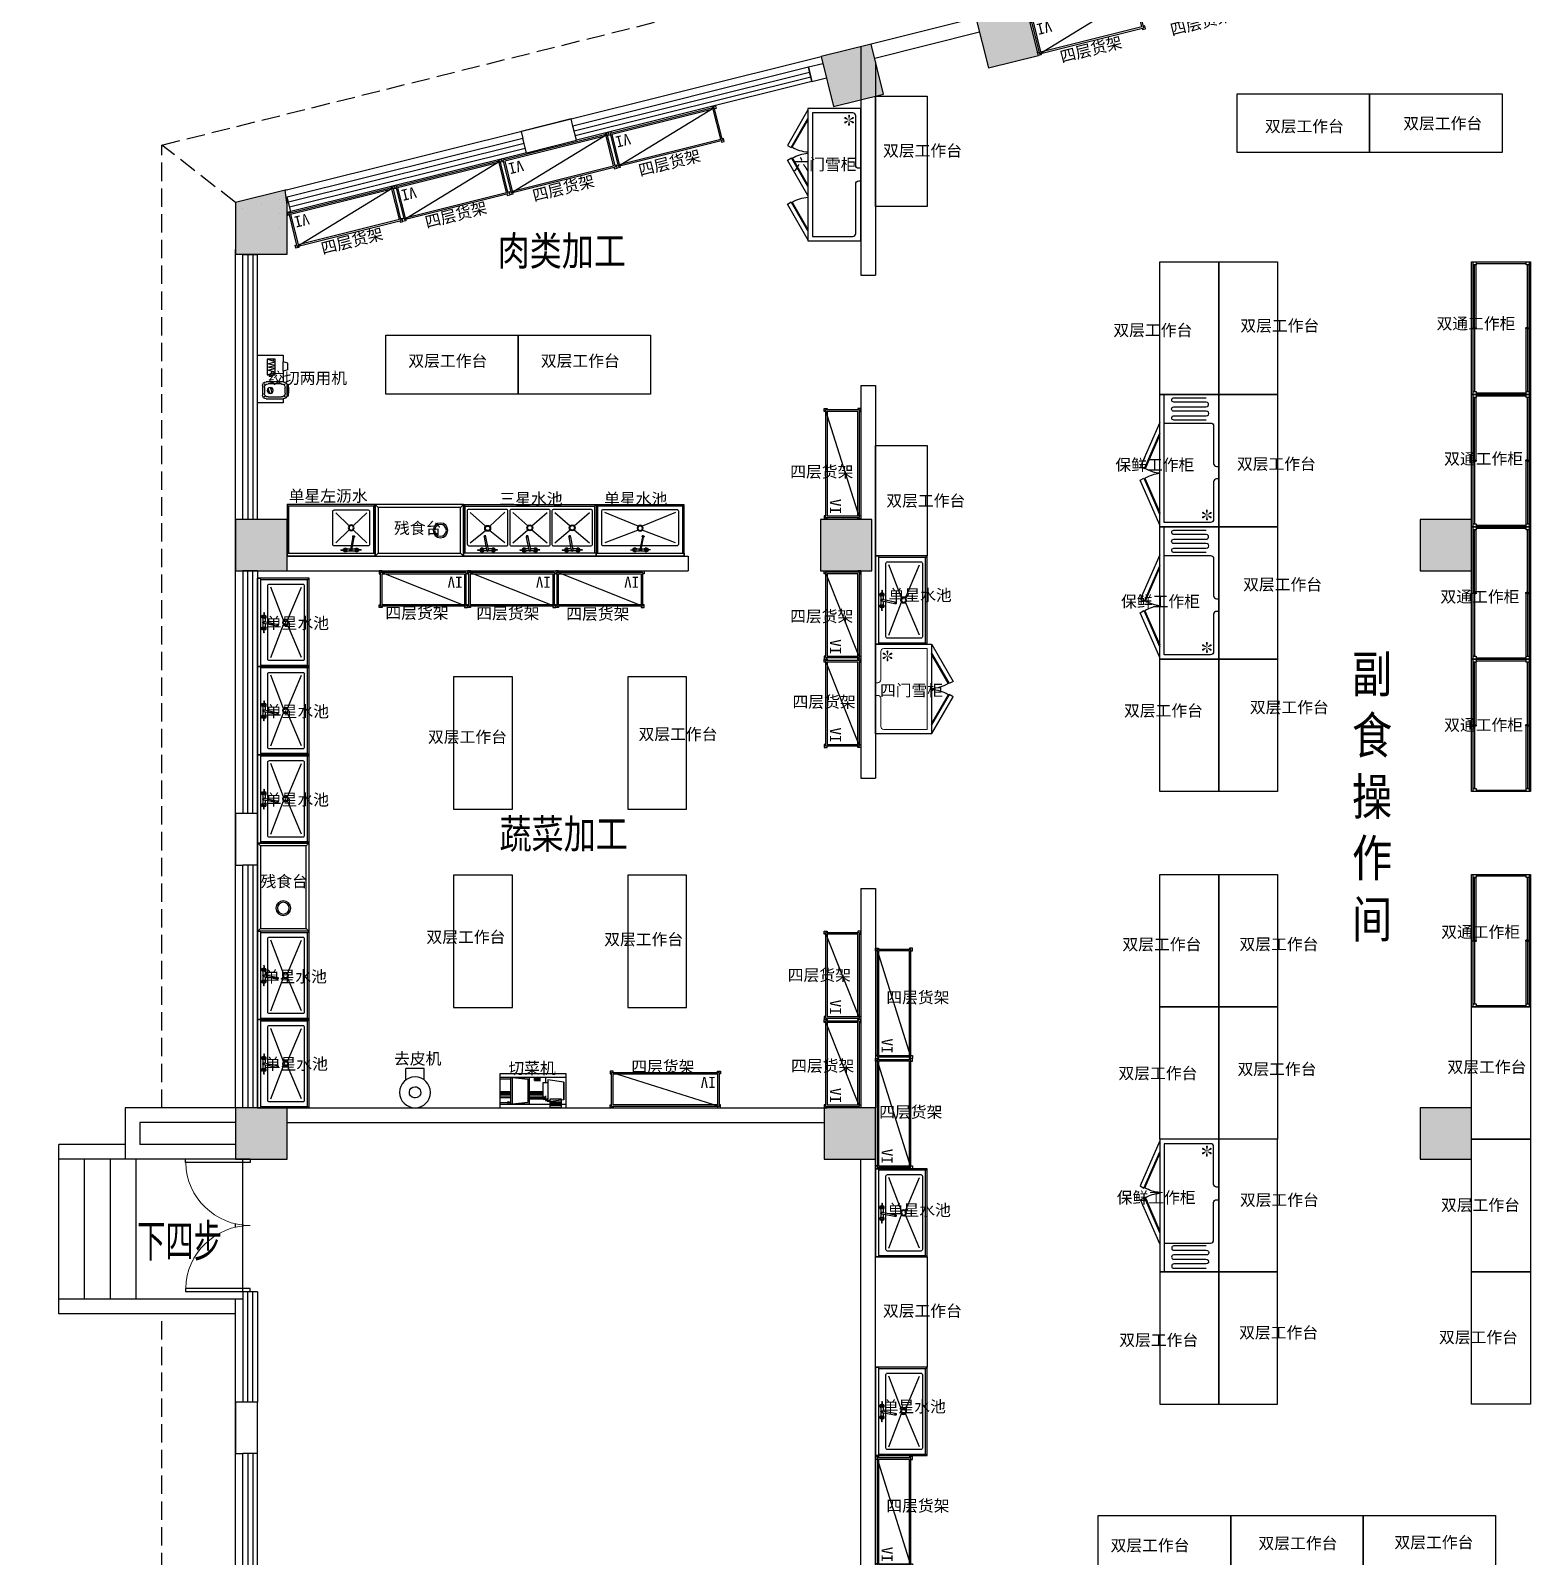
# Model space of a CAD drawing. Extents: x 1159254 to 1730927, y -477824 to -383968.
# Drawn here: x 1180883 to 1201268, y -459450 to -438705 of the extents above; entities that cross this region are included whole.
import ezdxf

# ---------------------------------------------------------------- set-up
doc = ezdxf.new("R2010")
doc.units = 0
doc.header["$LTSCALE"] = 1000
doc.linetypes.add('DASH', pattern=[0.35, 0.25, -0.1])
for name, color, linetype in [('COLUMN', 2, 'Continuous'), ('DIM_SYMB', 3, 'Continuous'), ('GROUND', 34, 'Continuous'), ('PUB_HATCH', 8, 'Continuous'), ('PUB_TEXT', 7, 'Continuous'), ('STAIR', 4, 'Continuous'), ('WALL', 6, 'Continuous'), ('WINDOW', 4, 'Continuous'), ('WS_厨房设备', 1, 'Continuous')]:
    doc.layers.add(name, color=color, linetype=linetype)
doc.styles.add('_TCH_DIM', font='TSSDENG', dxfattribs={"width": 0.8, "bigfont": 'TSSDCHN'})
doc.styles.get("Standard").update_dxf_attribs({"font": '', "width": 0.8})
doc.styles.add('WMF-宋体1', font='')
doc.styles.get('Standard').set_extended_font_data('SimSun')
doc.styles.get('WMF-宋体1').set_extended_font_data('SimSun')

# ---------------------------------------------------------------- blocks, each defined once
blk = doc.blocks.new('*U46')
at = {"linetype": 'Continuous'}
for p, q in [((0, 0), (0, 800)), ((0, 800), (1800, 800)), ((1800, 800), (1800, 0)), ((1800, 0), (0, 0))]:
    blk.add_line(p, q, dxfattribs=at)
at = {"color": 1, "linetype": 'Continuous'}
blk.add_line((0, 800), (1800, 800), dxfattribs=at)
at = {"color": 252}
for p, q in [((0, 780), (40, 780)), ((0, 780), (1800, 780)), ((40, 740), (0, 740)), ((20, 60), (20, 740)), ((40, 780), (40, 740)), ((40, 778), (910, 778)), ((40, 778), (40, 760)), ((910, 760), (40, 760)), ((890, 740), (890, 758)), ((890, 758), (1760, 758)), ((1760, 740), (890, 740)), ((910, 778), (910, 760)), ((1760, 740), (1760, 780)), ((1800, 740), (1760, 740)), ((1780, 60), (1780, 740)), ((0, 60), (40, 60)), ((40, 20), (0, 20)), ((1800, 20), (0, 20)), ((40, 60), (40, 20)), ((40, 40), (40, 58)), ((40, 58), (910, 58)), ((910, 40), (40, 40)), ((890, 20), (890, 38)), ((890, 38), (1760, 38)), ((1760, 20), (890, 20)), ((910, 58), (910, 40)), ((1760, 20), (1760, 60)), ((1760, 60), (1800, 60)), ((1760, 38), (1760, 20)), ((1800, 20), (1760, 20))]:
    blk.add_line(p, q, dxfattribs=at)
at = {"color": 2, "linetype": 'Continuous'}
for p, q in [((900, 800), (900, 730)), ((900, 0), (900, 70))]:
    blk.add_line(p, q, dxfattribs=at)
at = {"color": 18, "linetype": 'Continuous'}
for p, q in [((0, 20), (0, 60)), ((1800, 60), (1800, 20))]:
    blk.add_line(p, q, dxfattribs=at)
blk = doc.blocks.new('*U49')
at = {"linetype": 'Continuous'}
for p, q in [((0, 0), (0, 800)), ((0, 800), (1800, 800)), ((1800, 800), (1800, 0)), ((1800, 0), (0, 0))]:
    blk.add_line(p, q, dxfattribs=at)
blk = doc.blocks.new('snow')
at = {"lineweight": -3}
for points in [[(-59, 13, 1.234515), (-57, -14), (0, 0)], [(-18, 58, 1.234515), (-41, 43), (0, 0)], [(0, 0), (-41, -42, 1.234515), (-19, -57)], [(41, 44, 1.234515), (17, 57), (0, 0)], [(0, 0), (58, -13, 1.234515), (59, 14)], [(0, 0), (17, -57, 1.234515), (41, -44)]]:
    blk.add_hatch(color=5, dxfattribs=at).paths.add_polyline_path(points)
blk = doc.blocks.new('*U48')
at = {"color": 252}
for points in [[(22, 800), (632, 1068), (662, 1016), (171, 800)], [(1420, 800), (821, 1062), (791, 1010), (1271, 800)], [(169, 800), (654, 1011), (659, 1003), (194, 800)], [(1273, 800), (799, 1005), (794, 996), (1248, 800)]]:
    blk.add_lwpolyline(points, dxfattribs=at)
blk.add_lwpolyline([(0, 800), (1800, 800), (1800, 0), (0, 0)], close=True)
blk.add_lwpolyline([(1410, 740), (1410, 110, -0.414214), (1370, 70), (861, 70, 0.414214), (821, 30), (821, 0), (650, 0), (650, 30, 0.414214), (610, 70), (100, 70, -0.414214), (60, 110), (60, 740), (1800, 740)], format="xyb", dxfattribs=at)
at = {"color": 252, "linetype": 'Continuous', "ltscale": 10}
blk.add_lwpolyline([(1450, 169), (1450, 610, -1), (1509, 610), (1509, 171, 1.131084), (1572, 171), (1572, 612, -1), (1631, 612), (1631, 174, 1.048941), (1695, 169), (1695, 610, -1), (1754, 610), (1754, 171)], format="xyb", dxfattribs=at)
at = {"color": 252, "linetype": 'Continuous', "ltscale": 5}
for centre, radius, start, end in [((274, 771), 450, 3.7195, 31.183), ((1171, 770), 440, 148.817, 176.1107)]:
    blk.add_arc(centre, radius, start, end, dxfattribs=at)
at = {"color": 252}
blk.add_blockref('snow', (160, 161), dxfattribs=at)
blk = doc.blocks.new('水龙头')
at = {"color": 252}
for p, q in [((-136, -15), (-90, -14)), ((-136, -18), (-90, -19)), ((-52, -2), (-4, -2)), ((-52, -31), (-6, -31)), ((4, -2), (51, -2)), ((12, -31), (51, -31)), ((23, -194), (26, -209)), ((49, -204), (46, -189)), ((136, -15), (90, -14)), ((136, -18), (90, -19))]:
    blk.add_line(p, q, dxfattribs=at)
for points in [[(13, -7), (0, 0), (-14, -8), (-14, -25), (-7, -29)], [(11, -26), (13, -25), (13, -7)]]:
    blk.add_lwpolyline(points, dxfattribs=at)
blk.add_lwpolyline([(26, -194), (-9, -18, -1.00756), (9, -15), (43, -190)], format="xyb", dxfattribs=at)
for centre in [(-78, -16), (77, -16)]:
    blk.add_circle(centre, 10.9, dxfattribs=at)
for centre, radius, start, end in [((-78, -16), 27.5, 36.2116, 175.3449), ((77, -16), 27.5, 4.6931, 143.7884), ((-136, -16), 1, 91.3387, 171.564), ((-132, -16), 4.53, 171.564, 188.436), ((-136, -17), 1, 188.436, 268.6613), ((-78, -16), 27.5, 184.6551, 323.7884), ((-78, -16), 16, 189.0003, 170.9997), ((-77, -16), 12.9, 168.3562, 191.6438), ((-52, 3), 5, 216.2116, 270), ((-52, -36), 5, 90, 143.7884), ((51, 3), 5, 270, 323.7884), ((51, -36), 5, 36.2116, 90), ((77, -16), 27.5, 216.2116, 355.3069), ((77, -16), 16, 9.0664, 350.9336), ((77, -16), 12.9, 348.3562, 11.6438), ((136, -16), 1, 8.436, 88.6613), ((136, -17), 1, 271.3387, 351.564), ((132, -16), 4.53, 351.564, 8.436)]:
    blk.add_arc(centre, radius, start, end, dxfattribs=at)
for centre, start_param, end_param in [((34, -192), 5.611234, 10.096729), ((34, -190), 6.955136, 8.752827), ((37, -206), 0, 3.141593)]:
    blk.add_ellipse(centre, major_axis=(-11.3, -2.2), ratio=0.233596, start_param=start_param, end_param=end_param, dxfattribs=at)
blk = doc.blocks.new('CJT_20205')
at = {"color": 252, "linetype": 'Continuous', "ltscale": 2}
for p, q in [((20, 680), (0, 700)), ((1180, 680), (1200, 700))]:
    blk.add_line(p, q, dxfattribs=at)
at = {"color": 252}
for p, q in [((120, 595), (572, 408)), ((628, 408), (1080, 595)), ((120, 180), (572, 352)), ((628, 352), (1080, 180))]:
    blk.add_line(p, q, dxfattribs=at)
at = {"lineweight": -2}
for points in [[(0, 700), (1200, 700), (1200, 0), (0, 0)], [(0, 0), (1200, 0), (1200, 40), (0, 40)]]:
    blk.add_lwpolyline(points, close=True, dxfattribs=at)
at = {"color": 252, "linetype": 'Continuous', "ltscale": 2}
blk.add_lwpolyline([(20, 40), (20, 680), (1180, 680), (1180, 40)], dxfattribs=at)
at = {"color": 30}
blk.add_lwpolyline([(1100, 635), (100, 635, 0.414214), (80, 615), (80, 160, 0.414214), (100, 140), (1100, 140, 0.414214), (1120, 160), (1120, 615, 0.414214)], format="xyb", close=True, dxfattribs=at)
at = {"color": 252}
for radius in [40, 30]:
    blk.add_circle((600, 380), radius, dxfattribs=at)
at = {"color": 1, "rotation": 180}
blk.add_blockref('水龙头', (596, 70), dxfattribs=at)
blk = doc.blocks.new('*U45')
at = {"linetype": 'Continuous'}
for p, q in [((0, 0), (0, 700)), ((0, 700), (1500, 700)), ((1500, 700), (1500, 0)), ((1500, 0), (0, 0))]:
    blk.add_line(p, q, dxfattribs=at)
blk = doc.blocks.new('Custom_45')
at = {"color": 252, "lineweight": -3}
for points in [[(5, 760), (4, 762), (506, 1052), (536, 1000), (121, 760)], [(1215, 760), (1216, 762), (714, 1052), (684, 1000), (1099, 760)], [(121, 760), (528, 995), (533, 986), (141, 760)], [(1099, 760), (692, 995), (687, 986), (1079, 760)]]:
    blk.add_lwpolyline(points, dxfattribs=at)
blk.add_lwpolyline([(0, 760), (1220, 760), (1220, 0), (0, 0)], close=True)
at = {"color": 252, "lineweight": 20}
blk.add_lwpolyline([(1160, 700), (1160, 110, -0.414214), (1120, 70), (736, 70, 0.414214), (696, 30), (696, 0), (524, 0), (524, 30, 0.414214), (484, 70), (100, 70, -0.414214), (60, 110), (60, 700)], format="xyb", close=True, dxfattribs=at)
at = {"color": 252, "linetype": 'Continuous', "lineweight": -3, "ltscale": 5}
for centre, start, end in [((129, 742), 2.1551, 31.183), ((1091, 742), 148.817, 177.8449)]:
    blk.add_arc(centre, 472, start, end, dxfattribs=at)
at = {"color": 252, "lineweight": -3}
blk.add_blockref('snow', (160, 161), dxfattribs=at)
blk = doc.blocks.new('*U59')
for p, q in [((20, 20), (20, 480)), ((20, 480), (1480, 480)), ((1480, 480), (1480, 20)), ((1480, 20), (20, 20))]:
    blk.add_line(p, q)
at = {"color": 252, "linetype": 'Continuous', "ltscale": 3}
blk.add_line((20, 480), (1480, 20), dxfattribs=at)
at = {"color": 252}
for p, q in [((40, 40), (40, 460)), ((40, 40), (40, 460)), ((40, 460), (1460, 460)), ((1460, 460), (1460, 40)), ((1460, 40), (40, 40))]:
    blk.add_line(p, q, dxfattribs=at)
for points in [[(40, 480), (40, 500), (0, 500), (0, 460), (20, 460)], [(1460, 480), (1460, 500), (1500, 500), (1500, 460), (1480, 460)], [(40, 20), (40, 0), (0, 0), (0, 40), (20, 40)], [(1460, 20), (1460, 0), (1500, 0), (1500, 40), (1480, 40)]]:
    blk.add_lwpolyline(points, dxfattribs=at)
blk.add_text('IV', height=150).set_placement((66, 80))
blk = doc.blocks.new('Custom_39')
at = {"color": 252, "linetype": 'Continuous', "ltscale": 2}
for p, q in [((20, 680), (0, 700)), ((1180, 680), (1200, 700))]:
    blk.add_line(p, q, dxfattribs=at)
at = {"color": 252}
for p, q in [((120, 595), (572, 408)), ((628, 408), (1080, 595)), ((120, 180), (572, 352)), ((628, 352), (1080, 180))]:
    blk.add_line(p, q, dxfattribs=at)
at = {"lineweight": -2}
for points in [[(0, 700), (1200, 700), (1200, 0), (0, 0)], [(0, 0), (1200, 0), (1200, 40), (0, 40)]]:
    blk.add_lwpolyline(points, close=True, dxfattribs=at)
at = {"color": 252, "linetype": 'Continuous', "ltscale": 2}
blk.add_lwpolyline([(20, 40), (20, 680), (1180, 680), (1180, 40)], dxfattribs=at)
at = {"color": 30}
blk.add_lwpolyline([(1100, 635), (100, 635, 0.414214), (80, 615), (80, 160, 0.414214), (100, 140), (1100, 140, 0.414214), (1120, 160), (1120, 615, 0.414214)], format="xyb", close=True, dxfattribs=at)
at = {"color": 252}
for radius in [40, 30]:
    blk.add_circle((600, 380), radius, dxfattribs=at)
at = {"color": 1, "rotation": 180}
blk.add_blockref('水龙头', (596, 70), dxfattribs=at)
blk = doc.blocks.new('*U83')
at = {"color": 252}
for p, q in [((40, 660), (0, 700)), ((40, 660), (1160, 660)), ((40, 40), (40, 660)), ((40, 660), (40, 660)), ((1200, 700), (1160, 660)), ((1160, 660), (1160, 40)), ((40, 40), (0, 0)), ((1160, 40), (40, 40)), ((1160, 40), (1200, 0))]:
    blk.add_line(p, q, dxfattribs=at)
for p, q in [((0, 700), (1200, 700)), ((0, 0), (0, 700)), ((1200, 0), (1200, 700)), ((1200, 0), (0, 0))]:
    blk.add_line(p, q)
blk.add_circle((886, 350), 100)
blk.add_circle((886, 350), 80, dxfattribs=at)
blk = doc.blocks.new('*U84')
at = {"color": 252, "linetype": 'Continuous', "ltscale": 2}
for p, q in [((20, 680), (0, 700)), ((1180, 680), (1200, 700))]:
    blk.add_line(p, q, dxfattribs=at)
at = {"color": 252}
for p, q in [((117, 588), (299, 413)), ((355, 413), (537, 588)), ((117, 180), (299, 357)), ((355, 357), (537, 180))]:
    blk.add_line(p, q, dxfattribs=at)
for points in [[(0, 700), (1200, 700), (1200, 0), (0, 0)], [(0, 0), (1200, 0), (1200, 40), (0, 40)]]:
    blk.add_lwpolyline(points, close=True)
at = {"color": 252, "linetype": 'Continuous', "ltscale": 2}
blk.add_lwpolyline([(20, 40), (20, 680), (1180, 680), (1180, 40)], dxfattribs=at)
at = {"color": 30}
blk.add_lwpolyline([(557, 628), (97, 628, 0.414214), (77, 608), (77, 160, 0.414214), (97, 140), (557, 140, 0.414214), (577, 160), (577, 608, 0.414214)], format="xyb", close=True, dxfattribs=at)
at = {"color": 252}
for radius in [40, 30]:
    blk.add_circle((327, 385), radius, dxfattribs=at)
at = {"color": 1, "rotation": 180}
blk.add_blockref('水龙头', (330, 68), dxfattribs=at)
blk = doc.blocks.new('*U91')
at = {"color": 252, "linetype": 'Continuous', "ltscale": 2}
for p, q in [((20, 680), (0, 700)), ((1780, 680), (1800, 700))]:
    blk.add_line(p, q, dxfattribs=at)
at = {"color": 252}
for p, q in [((90, 593), (298, 406)), ((355, 406), (562, 598)), ((667, 593), (872, 413)), ((928, 413), (1136, 593)), ((1241, 593), (1449, 413)), ((1505, 413), (1710, 593)), ((90, 179), (298, 350)), ((355, 350), (562, 184)), ((667, 179), (872, 357)), ((928, 357), (1136, 179)), ((1241, 179), (1449, 357)), ((1505, 357), (1710, 179))]:
    blk.add_line(p, q, dxfattribs=at)
for points in [[(0, 700), (1800, 700), (1800, 0), (0, 0)], [(0, 0), (1800, 0), (1800, 40), (0, 40)]]:
    blk.add_lwpolyline(points, close=True)
at = {"color": 252, "ltscale": 2}
blk.add_lwpolyline([(20, 40), (20, 680), (1780, 680), (1780, 40)], dxfattribs=at)
at = {"color": 30}
for points in [[(582, 635), (70, 635, 0.414214), (49, 614), (49, 177, 0.352322), (70, 139), (582, 139, 0.414214), (603, 160), (603, 614, 0.414214)], [(1157, 635), (648, 635, 0.414214), (627, 614), (627, 160, 0.414214), (648, 139), (1157, 139, 0.414214), (1178, 160), (1178, 614, 0.414214)], [(1735, 635), (1227, 635, 0.414214), (1200, 614), (1200, 160, 0.414214), (1221, 139), (1730, 139, 0.236565), (1754, 156), (1754, 610, 0.295226)]]:
    blk.add_lwpolyline(points, format="xyb", close=True, dxfattribs=at)
at = {"color": 252}
for centre, radius in [((327, 378), 40), ((900, 385), 40), ((900, 385), 30), ((1477, 385), 40), ((1477, 385), 30), ((327, 378), 30)]:
    blk.add_circle(centre, radius, dxfattribs=at)
at = {"color": 1, "rotation": 180}
for p in [(326, 68), (900, 68), (1477, 68)]:
    blk.add_blockref('水龙头', p, dxfattribs=at)
blk = doc.blocks.new('*U92')
at = {"color": 252, "lineweight": -3}
for points in [[(18, 720), (502, 999), (532, 947), (138, 720)], [(138, 720), (523, 943), (528, 934), (158, 720)], [(1183, 720), (703, 997), (673, 945), (1063, 720)], [(1063, 720), (681, 940), (676, 931), (1043, 720)], [(1800, 712), (1301, 1000), (1271, 948), (1666, 720)], [(1666, 720), (1279, 943), (1274, 935), (1646, 720)]]:
    blk.add_lwpolyline(points, dxfattribs=at)
blk.add_lwpolyline([(0, 720), (1800, 720), (1800, 0), (0, 0)], close=True)
at = {"color": 252}
blk.add_lwpolyline([(1740, 660), (1740, 110, -0.414214), (1700, 70), (1026, 70, 0.414214), (986, 30), (986, 0), (814, 0), (814, 30, 0.414214), (774, 70), (100, 70, -0.414214), (60, 110), (60, 660)], format="xyb", close=True, dxfattribs=at)
at = {"color": 252, "linetype": 'Continuous', "lineweight": -3, "ltscale": 5}
for centre, radius, start, end in [((128, 692), 468, 3.4332, 31.183), ((1073, 692), 464, 148.817, 176.5082), ((1675, 692), 469, 148.817, 176.5855)]:
    blk.add_arc(centre, radius, start, end, dxfattribs=at)
at = {"color": 252}
blk.add_blockref('snow', (160, 161), dxfattribs=at)
blk = doc.blocks.new('*U60')
for p, q in [((20, 20), (20, 480)), ((20, 480), (1180, 480)), ((1180, 480), (1180, 20)), ((1180, 20), (20, 20))]:
    blk.add_line(p, q)
at = {"color": 252, "linetype": 'Continuous', "ltscale": 3}
blk.add_line((20, 480), (1180, 20), dxfattribs=at)
at = {"color": 252}
for p, q in [((40, 40), (40, 460)), ((40, 40), (40, 460)), ((40, 460), (1160, 460)), ((1160, 460), (1160, 40)), ((1160, 40), (40, 40))]:
    blk.add_line(p, q, dxfattribs=at)
for points in [[(40, 480), (40, 500), (0, 500), (0, 460), (20, 460)], [(1160, 480), (1160, 500), (1200, 500), (1200, 460), (1180, 460)], [(40, 20), (40, 0), (0, 0), (0, 40), (20, 40)], [(1160, 20), (1160, 0), (1200, 0), (1200, 40), (1180, 40)]]:
    blk.add_lwpolyline(points, dxfattribs=at)
blk.add_text('IV', height=150).set_placement((66, 80))
blk = doc.blocks.new('CJT_4225')
h = blk.add_hatch()
h.set_pattern_fill('NET', color=252, style=0)
h.paths.add_polyline_path([(835, 30), (835, 70), (685, 70), (685, 30)])
h.paths.add_polyline_path([(550, 370), (550, 420), (470, 420), (470, 370)])
at = {"color": 252}
for p, q in [((150, 215), (0, 215)), ((589, 215), (400, 215)), ((150, 205), (0, 205)), ((150, 200), (0, 200)), ((150, 190), (0, 190)), ((150, 180), (0, 180)), ((150, 170), (0, 170)), ((150, 145), (0, 145)), ((150, 135), (0, 135)), ((380, 120), (400, 100)), ((589, 205), (400, 205)), ((589, 200), (400, 200)), ((589, 190), (400, 190)), ((589, 180), (400, 180)), ((589, 170), (400, 170)), ((620, 145), (400, 145)), ((620, 135), (400, 135)), ((650, 130), (620, 100)), ((685, 80), (835, 80))]:
    blk.add_line(p, q, dxfattribs=at)
blk.add_lwpolyline([(835, 0), (900, 0), (900, 460), (0, 460), (0, 0), (685, 0)])
for points in [[(470, 410), (0, 410), (0, 50), (685, 50)], [(150, 390), (0, 390), (0, 70), (150, 70)], [(835, 50), (900, 50), (900, 410), (550, 410)], [(835, 50), (900, 50), (900, 410), (620, 410), (620, 346)], [(870, 110), (870, 110), (870, 350), (650, 380), (650, 346)], [(870, 350), (870, 350), (870, 110), (650, 80), (650, 114)], [(400, 120), (620, 120)], [(620, 164), (620, 100), (685, 100)]]:
    blk.add_lwpolyline(points, dxfattribs=at)
for points in [[(150, 410), (400, 410), (400, 50), (150, 50)], [(170, 410), (380, 390), (380, 70), (170, 50)], [(589, 346), (651, 346), (651, 114), (589, 114)], [(685, 120), (835, 120), (835, 0), (685, 0)]]:
    blk.add_lwpolyline(points, close=True, dxfattribs=at)
blk.add_circle((118, 72), 12.4, dxfattribs=at)
blk = doc.blocks.new('CJT_2493')
for p, q in [((87, 528), (333, 528)), ((87, 374), (87, 528)), ((333, 374), (333, 528))]:
    blk.add_line(p, q)
blk.add_circle((210, 204), 210)
at = {"color": 252}
for radius, start, end in [(77, 90, 279.6492), (77.1, 279.6492, 90)]:
    blk.add_arc((210, 204), radius, start, end, dxfattribs=at)
blk = doc.blocks.new('*U100')
at = {"linetype": 'Continuous'}
for p, q in [((0, 0), (0, 700)), ((0, 700), (1500, 700)), ((1500, 700), (1500, 0)), ((1500, 0), (0, 0))]:
    blk.add_line(p, q, dxfattribs=at)
blk = doc.blocks.new('CJT_4222')
for p, q in [((0, 350), (0, 0)), ((54, 350), (0, 350)), ((0, 350), (0, 0)), ((430, 350), (285, 350)), ((450, 410), (430, 350)), ((430, 350), (559, 350)), ((450, 410), (539, 410)), ((539, 410), (559, 350)), ((650, 350), (559, 350)), ((650, 0), (650, 350)), ((0, 0), (340, 0)), ((0, 0), (650, 0))]:
    blk.add_line(p, q)
at = {"color": 252}
for p, q in [((54, 116), (54, 350)), ((80, 142), (80, 324)), ((104, 400), (235, 400)), ((115, 400), (115, 410)), ((130, 374), (208, 374)), ((232, 410), (232, 400)), ((258, 324), (258, 142)), ((285, 350), (285, 116)), ((382, 131), (417, 241)), ((382, 216), (409, 216)), ((417, 241), (445, 131)), ((445, 131), (466, 241)), ((466, 241), (487, 131)), ((487, 131), (509, 241)), ((509, 241), (531, 131)), ((531, 131), (560, 241)), ((560, 241), (593, 131)), ((567, 216), (593, 216)), ((235, 66), (104, 66)), ((208, 92), (130, 92)), ((131, 168), (196, 145)), ((137, 197), (207, 174)), ((382, 156), (390, 156)), ((585, 156), (593, 156))]:
    blk.add_line(p, q, dxfattribs=at)
blk.add_lwpolyline([(382, 241), (593, 241), (593, 131), (382, 131)], close=True, dxfattribs=at)
for radius in [40.9, 37.9]:
    blk.add_circle((169, 172), radius, dxfattribs=at)
for centre, radius, start, end in [((104, 350), 50, 90, 180), ((90, 364), 10, 90, 180), ((130, 324), 50, 90, 180), ((208, 324), 50, 0, 90), ((235, 350), 50, 0, 90), ((248, 364), 10, 0, 90), ((104, 116), 50, 180, 270), ((130, 142), 50, 180, 270), ((90, 102), 10, 180, 270), ((208, 142), 50, 270, 0), ((235, 116), 50, 270, 0), ((248, 102), 10, 270, 0)]:
    blk.add_arc(centre, radius, start, end, dxfattribs=at)
blk.add_ellipse((173, 416), major_axis=(-81.9, 0), ratio=0.107055, dxfattribs=at)
blk = doc.blocks.new('_FZH')
blk.add_lwpolyline([(-0.5, -0.5), (0.5, -0.5), (0.5, 0.5), (-0.5, 0.5)], close=True)
at = {"layer": 'PUB_HATCH'}
blk.add_solid([(-0.5, -0.5), (0.5, -0.5), (-0.5, 0.5), (0.5, 0.5)], dxfattribs=at)
blk = doc.blocks.new('$DorLib2D$00000002')
for p, q in [((-0.5, 0), (-0.5, 0.4875)), ((-0.475, 0.4875), (-0.5, 0.4875)), ((-0.475, 0), (-0.475, 0.4875)), ((0.475, 0), (0.475, 0.4875)), ((0.475, 0.4875), (0.5, 0.4875)), ((0.5, 0), (0.5, 0.4875)), ((-0.5, 0), (-0.475, 0)), ((0.5, 0), (0.475, 0))]:
    blk.add_line(p, q)
at = {"lineweight": 13}
for centre, start, end in [((-0.4875, 0), 0, 88.53072), ((0.4875, 0), 91.46928, 180)]:
    blk.add_arc(centre, 0.4875, start, end, dxfattribs=at)
blk = doc.blocks.new('$TCHSYS$WIN2D')
for p, q in [((-0.5, 0.5), (0.5, 0.5)), ((-0.5, 0.5), (-0.5, -0.5)), ((0.5, 0.5), (0.5, -0.5)), ((0.5, 0.1667), (-0.5, 0.1667)), ((0.5, -0.1667), (-0.5, -0.1667)), ((-0.5, -0.5), (0.5, -0.5))]:
    blk.add_line(p, q)

msp = doc.modelspace()

# ---------------------------------------------------------------- hatches: boundary and pattern name
at = {"layer": 'PUB_HATCH'}
msp.add_hatch(color=256, dxfattribs=at).paths.add_polyline_path([(1183668.5, -441743.3), (1184368.5, -441743.3), (1184368.5, -441074.9), (1184345.7, -440874.4), (1183668.5, -441043.3)])

# ---------------------------------------------------------------- linework, layer by layer
for p, q in [((1184345.7, -440874.4), (1191628.8, -439058.5)), ((1184345.7, -440874.4), (1191628.8, -439058.5)), ((1183668.5, -453350.6), (1183668.5, -441681.8)), ((1183668.5, -454973.7), (1183668.5, -454927.5)), ((1183668.5, -469500.6), (1183668.5, -455950.6))]:
    msp.add_line(p, q)
at = {"layer": 'COLUMN'}
for p, q in [((1188228.9, -439906.2), (1187549.7, -440075.6)), ((1188253.1, -440003.3), (1188228.9, -439906.2)), ((1187549.7, -440075.6), (1187573.9, -440172.6)), ((1187622.2, -440366.7), (1188301.5, -440197.3)), ((1184345.7, -440874.4), (1183668.5, -441043.3)), ((1183668.5, -441043.3), (1183668.5, -441743.3)), ((1184368.5, -441074.9), (1184345.7, -440874.4)), ((1184368.5, -441743.3), (1184368.5, -441074.9)), ((1183668.5, -441743.3), (1184368.5, -441743.3)), ((1183768.5, -449350.6), (1183668.5, -449350.6)), ((1183668.5, -449350.6), (1183668.5, -450050.6)), ((1183968.5, -450050.6), (1183968.5, -449350.6)), ((1183668.5, -450050.6), (1183768.5, -450050.6)), ((1183768.5, -457350.6), (1183668.5, -457350.6)), ((1183668.5, -457350.6), (1183668.5, -458050.6)), ((1183968.5, -458050.6), (1183968.5, -457350.6)), ((1183668.5, -458050.6), (1183768.5, -458050.6))]:
    msp.add_line(p, q, dxfattribs=at)
at = {"layer": 'DIM_SYMB'}
msp.add_lwpolyline([(1182173.1, -455168.6, 0, 0, 0), (1181392.8, -455168.6, 120, 0, 0), (1180942.8, -455168.6, 0, 0, 0)], format="xyseb", dxfattribs=at)
at = {"layer": 'GROUND', "linetype": 'DASH'}
msp.add_line((1183668.5, -441043.3), (1182668.5, -440262), dxfattribs=at)
for points in [[(1182668.5, -453350.6), (1182668.5, -440262), (1192668.5, -437768.7), (1192668.5, -429400.6)], [(1199768.5, -471200.6), (1182668.5, -471200.6), (1182668.5, -456150.6)]]:
    msp.add_lwpolyline(points, dxfattribs=at)
at = {"layer": 'STAIR'}
for p, q in [((1181268.5, -456150.6), (1181268.5, -453850.6)), ((1182168.5, -453850.6), (1181268.5, -453850.6)), ((1182168.5, -454050.6), (1181268.5, -454050.6)), ((1181618.5, -455950.6), (1181618.5, -454050.6)), ((1181968.5, -455950.6), (1181968.5, -454050.6)), ((1182318.5, -455950.6), (1182318.5, -454050.6)), ((1183768.5, -455950.6), (1181268.5, -455950.6)), ((1183668.5, -456150.6), (1181268.5, -456150.6))]:
    msp.add_line(p, q, dxfattribs=at)
at = {"layer": 'WALL'}
for p, q in [((1193668.5, -438550), (1192308, -438889.2)), ((1193780.2, -438728.2), (1192356.4, -439083.2)), ((1192168.5, -438924), (1192168.5, -442030.1)), ((1191653, -439155.6), (1191455, -439204.9)), ((1192368.5, -439131.6), (1192368.5, -442030.1)), ((1191455, -439204.9), (1191503.4, -439399)), ((1191503.4, -439399), (1191701.4, -439349.6)), ((1184268.5, -440996.7), (1184268.5, -440996.7)), ((1184268.5, -440996.7), (1184268.5, -440996.7)), ((1184368.5, -440868.7), (1184345.7, -440874.4)), ((1184371.9, -440970.9), (1184357.1, -440974.6)), ((1184359.6, -440996.7), (1184368.5, -440996.7)), ((1184368.5, -441074.9), (1184368.5, -440996.7)), ((1184420.3, -441165), (1184371.9, -440970.9)), ((1183768.5, -441121.4), (1183768.5, -441121.4)), ((1184018.5, -441059.1), (1184018.5, -441059.1)), ((1184268.5, -441191.5), (1184268.5, -441191.5)), ((1184368.5, -441177.9), (1184420.3, -441165)), ((1184268.5, -441386.3), (1184268.5, -441386.3)), ((1183768.5, -441743.3), (1183768.5, -441750.6)), ((1183768.5, -441750.6), (1183968.5, -441750.6)), ((1183968.5, -441750.6), (1183968.5, -441743.3)), ((1192168.5, -442030.1), (1192368.5, -442030.1)), ((1192168.5, -443530.1), (1192168.5, -445350.6)), ((1192168.5, -443530.1), (1192368.5, -443530.1)), ((1192368.5, -443530.1), (1192368.5, -448868.8)), ((1184368.5, -445850.6), (1189818.5, -445850.6)), ((1189818.5, -445850.6), (1189818.5, -446050.6)), ((1184368.5, -446050.6), (1189818.5, -446050.6)), ((1192168.5, -446050.6), (1192168.5, -448868.8)), ((1192168.5, -448868.8), (1192368.5, -448868.8)), ((1192168.5, -450368.8), (1192168.5, -453350.6)), ((1192168.5, -450368.8), (1192368.5, -450368.8)), ((1192368.5, -450368.8), (1192368.5, -453350.6)), ((1183668.5, -453350.6), (1182168.5, -453350.6)), ((1182168.5, -453350.6), (1182168.5, -454050.6)), ((1184368.5, -453350.6), (1191668.5, -453350.6)), ((1183668.5, -453550.6), (1182368.5, -453550.6)), ((1182368.5, -453550.6), (1182368.5, -453850.6)), ((1184368.5, -453550.6), (1191668.5, -453550.6)), ((1183668.5, -453850.6), (1182368.5, -453850.6)), ((1183668.5, -454050.6), (1182168.5, -454050.6)), ((1192168.5, -461350.6), (1192168.5, -454050.6)), ((1192368.5, -461350.6), (1192368.5, -454050.6))]:
    msp.add_line(p, q, dxfattribs=at)
at = {"layer": 'WINDOW'}
msp.add_line((1183768.5, -455850.6), (1183768.5, -454050.6), dxfattribs=at)

# ---------------------------------------------------------------- block references
at = {"layer": 'COLUMN', "yscale": 700.0000000001155, "zscale": 700.0000000001155}
for p, xscale, rotation in [((1194156.1, -438789.1), 699.9999999998895, 14.00000000002525), ((1192053.1, -439313.5), 699.9999999996636, 14.00000000002986)]:
    msp.add_blockref('_FZH', p, dxfattribs=dict(at, xscale=xscale, rotation=rotation))
at = {"layer": 'COLUMN', "xscale": 700, "yscale": 700, "zscale": 700}
for p in [(1184018.5, -445700.6), (1191968.5, -445700.6), (1200118.5, -445700.6), (1184018.5, -453700.6), (1192018.5, -453700.6), (1200118.5, -453700.6)]:
    msp.add_blockref('_FZH', p, dxfattribs=at)
at = {"layer": 'WINDOW'}
for name, p, xscale, yscale, zscale, rotation in [('$TCHSYS$WIN2D', (1189878.3, -439701.1), 3300, 200, 3300, 194), ('$TCHSYS$WIN2D', (1185997.1, -440668.8), 3300, 200, 3300, 193.9999999999995), ('$TCHSYS$WIN2D', (1183868.5, -443550.6), 3600, -200, 3600, 90), ('$TCHSYS$WIN2D', (1183868.5, -447700.6), -3300, -200, -3300, 90), ('$TCHSYS$WIN2D', (1183868.5, -451700.6), 3300, -200, 3300, 90), ('$DorLib2D$00000002', (1183868.5, -454950.6), 1800, 1800, 1800, 90), ('$TCHSYS$WIN2D', (1183868.5, -456600.6), -1499.999999999127, -200, -1499.999999999127, 90), ('$TCHSYS$WIN2D', (1183868.5, -459700.6), 3300, -200, 3300, 90)]:
    msp.add_blockref(name, p, dxfattribs=dict(at, xscale=xscale, yscale=yscale, zscale=zscale, rotation=rotation))
at = {"layer": 'WS_厨房设备', "xscale": -1}
for name, p, rotation in [('*U59', (1194459.4, -438558.9), 194.0000000000455), ('*U59', (1188734.8, -440089.3), 194.0000000000455), ('*U92', (1192168.5, -439764.1), 90), ('*U59', (1187279.4, -440452.1), 194.0000000000455), ('*U59', (1185823.9, -440815), 194.0000000000455), ('*U59', (1184368.5, -441177.9), 194.0000000000455), ('CJT_4222', (1183968.5, -443767), 270), ('*U59', (1191668.5, -445343.1), 270), ('*U83', (1185568.5, -445150.6), 180), ('CJT_20205', (1192368.5, -447047.1), 270), ('Custom_39', (1183968.5, -447350.6), 270), ('*U60', (1191668.5, -447250.6), 270), ('*U60', (1191668.5, -448450.6), 270), ('Custom_39', (1183968.5, -448550.6), 270), ('*U49', (1186631.8, -449289.6), 270), ('*U49', (1188999.2, -449289.6), 270), ('Custom_39', (1183968.5, -449750.6), 270), ('*U83', (1184668.5, -449750.6), 90), ('*U49', (1186631.8, -451987.6), 270), ('*U49', (1188999.2, -451987.6), 270), ('Custom_39', (1183968.5, -452150.6), 270), ('*U60', (1191668.5, -452150.6), 270), ('*U59', (1192368.5, -452678.5), 270), ('Custom_39', (1183968.5, -453350.6), 270), ('*U60', (1191668.5, -453350.6), 270), ('*U59', (1192368.5, -454178.5), 270), ('*U48', (1197031.6, -453778.9), 90), ('*U49', (1197031.6, -455578.9), 270), ('CJT_20205', (1192368.5, -455378.1), 270), ('*U49', (1196231.6, -457378.9), 270), ('*U49', (1197031.6, -457378.9), 270), ('CJT_20205', (1192368.5, -458078.1), 270), ('*U59', (1192368.5, -459590), 270)]:
    msp.add_blockref(name, p, dxfattribs=dict(at, rotation=rotation))
at = {"layer": 'WS_厨房设备'}
for name, p, rotation in [('*U45', (1192368.5, -439595.5), 270), ('*U49', (1199081.6, -439563.3), 180), ('*U49', (1200881.6, -439563.3), 180), ('*U49', (1196231.6, -441851.7), 270), ('*U49', (1197031.6, -441851.7), 270), ('*U46', (1200468.5, -441851.7), 270), ('*U49', (1187509.9, -442846.8), 180), ('*U49', (1189309.9, -442846.8), 180), ('*U48', (1197031.6, -445451.7), 89.99999999999999), ('*U49', (1197031.6, -443651.7), 270), ('*U46', (1200468.5, -443651.7), 270), ('*U45', (1192368.5, -444347.1), 270), ('*U48', (1197031.6, -447251.7), 89.99999999999999), ('*U49', (1197031.6, -445451.7), 270), ('*U46', (1200468.5, -445451.7), 270), ('*U60', (1186820.6, -446050.6), 180), ('*U60', (1188020.6, -446050.6), 180), ('*U60', (1189220.6, -446050.6), 180), ('Custom_45', (1192368.5, -447047.1), 270), ('*U49', (1196231.6, -447251.7), 270), ('*U49', (1197031.6, -447251.7), 270), ('*U46', (1200468.5, -447251.7), 270), ('*U49', (1196231.6, -450178.9), 270), ('*U49', (1197031.6, -450178.9), 270), ('*U46', (1200468.5, -450178.9), 270), ('*U49', (1196231.6, -451978.9), 270), ('*U49', (1197031.6, -451978.9), 270), ('*U49', (1200468.5, -451978.9), 270), ('*U59', (1190260.1, -452850.6), 180), ('*U49', (1200468.5, -453778.9), 270), ('*U100', (1193068.5, -456878.1), 90), ('*U49', (1200468.5, -455578.9), 270), ('*U49', (1197194.1, -458892.1), 180), ('*U49', (1198994.1, -458892.1), 180), ('*U49', (1200794.1, -458892.1), 180)]:
    msp.add_blockref(name, p, dxfattribs=dict(at, rotation=rotation))
at = {"layer": 'WS_厨房设备', "xscale": -1}
for name, p in [('*U84', (1185568.5, -445850.6)), ('Custom_39', (1189768.1, -445851)), ('CJT_2493', (1186318.5, -453344.6))]:
    msp.add_blockref(name, p, dxfattribs=at)
at = {"layer": 'WS_厨房设备', "color": 2}
msp.add_blockref('*U91', (1186768.5, -445850.6), dxfattribs=at)
at = {"layer": 'WS_厨房设备'}
msp.add_blockref('CJT_4225', (1187261.7, -453350.6), dxfattribs=at)

# ---------------------------------------------------------------- texts
at = {"color": 7, "lineweight": 0, "style": 'WMF-宋体1'}
for rotation, p in [(14.23273, (1196396.6, -438775.2)), (14.23273, (1194898.1, -439143.3)), (14.27185, (1189169.3, -440685.7)), (14.27185, (1187728.6, -441029.7)), (14.27185, (1186267.1, -441391.2)), (14.27185, (1184854.8, -441748))]:
    msp.add_text('四层货架', height=157.34, rotation=rotation, dxfattribs=at).set_placement(p)
for s, p in [('双层工作台', (1197659.3, -440084.9)), ('双层工作台', (1199539.7, -440046.2)), ('六门雪柜', (1191250.6, -440603.9)), ('双层工作台', (1192469.8, -440416.6)), ('双层工作台', (1195599.8, -442857.3)), ('双层工作台', (1197325, -442796.3)), ('双通工作柜', (1199991.9, -442767.4)), ('双层工作台', (1186017.8, -443274.3)), ('双层工作台', (1187817.8, -443274.3)), ('绞切两用机', (1184110.6, -443508.6)), ('保鲜工作柜', (1195626.4, -444687.8)), ('双层工作台', (1197279.1, -444675.1)), ('双通工作柜', (1200095, -444605)), ('四层货架', (1191207.4, -444780.8)), ('单星左沥水', (1184390.9, -445110.5)), ('三星水池', (1187255.1, -445150.9)), ('单星水池', (1188678.5, -445151)), ('双层工作台', (1192514.2, -445175.7)), ('残食台', (1185822.3, -445548.5)), ('双层工作台', (1197363, -446314.8)), ('单星水池', (1192543.9, -446460)), ('保鲜工作柜', (1195703.7, -446545.5)), ('双通工作柜', (1200045.5, -446480.6)), ('四层货架', (1185706.2, -446701.5)), ('四层货架', (1186941.3, -446707.9)), ('四层货架', (1188163.6, -446714.3)), ('四层货架', (1191206.3, -446746.5)), ('单星水池', (1184080.9, -446839.8)), ('四门雪柜', (1192426.8, -447754.5)), ('单星水池', (1184080.9, -448039.8)), ('四层货架', (1191238.5, -447909.8)), ('双层工作台', (1195744.3, -448029.8)), ('双层工作台', (1197454.2, -447984.1)), ('双通工作柜', (1200094.8, -448224.2)), ('双层工作台', (1186284.6, -448386.8)), ('双层工作台', (1189146.5, -448349.4)), ('单星水池', (1184080.9, -449239.8)), ('残食台', (1184008.5, -450350.6)), ('双层工作台', (1186264.1, -451107.3)), ('双层工作台', (1188679.8, -451139)), ('双通工作柜', (1200055.3, -451038.6)), ('双层工作台', (1195722.9, -451207.3)), ('双层工作台', (1197313.6, -451205.1)), ('单星水池', (1184051.8, -451645)), ('四层货架', (1191174, -451625)), ('四层货架', (1192513.7, -451928.5)), ('单星水池', (1184065.8, -452832)), ('去皮机', (1185822.7, -452760.7)), ('切菜机', (1187377.7, -452890.6)), ('四层货架', (1189047.4, -452870.6)), ('四层货架', (1191219, -452858.6)), ('双层工作台', (1195669.1, -452959.5)), ('双层工作台', (1197287.3, -452903)), ('双层工作台', (1200140.4, -452874.3)), ('四层货架', (1192417.1, -453486.1)), ('保鲜工作柜', (1195645.2, -454649.1)), ('双层工作台', (1197319.2, -454681.6)), ('单星水池', (1192532.2, -454819.3)), ('双层工作台', (1200052.2, -454751.6)), ('双层工作台', (1192468.1, -456189.4)), ('双层工作台', (1197308.7, -456484.8)), ('双层工作台', (1200025.2, -456548.9)), ('双层工作台', (1195679.8, -456586.8)), ('单星水池', (1192463.9, -457490.8)), ('四层货架', (1192513.7, -458840)), ('双层工作台', (1195561.3, -459378.7)), ('双层工作台', (1197571.6, -459348.7)), ('双层工作台', (1199419.8, -459336.7))]:
    msp.add_text(s, height=157.34, dxfattribs=at).set_placement(p)
at = {"layer": 'PUB_TEXT', "style": '_TCH_DIM', "width": 0.8}
msp.add_text('下四步', height=506.38, dxfattribs=at).set_placement((1182330.6, -455431.1))
at = {"layer": 'WALL', "attachment_point": 1}
for s, insert, char_height, width in [('{\\C0;肉类加工}', (1187230.2, -441499.4), 400, 2905.084), ('{\\C0;副食操作间}', (1198842.5, -447203.1), 500, 350), ('{\\C0;蔬菜加工}', (1187254.9, -449427.5), 400, 2905.084)]:
    msp.add_mtext(s, dxfattribs=dict(at, insert=insert, char_height=char_height, width=width))

doc.saveas('drawing.dxf')
